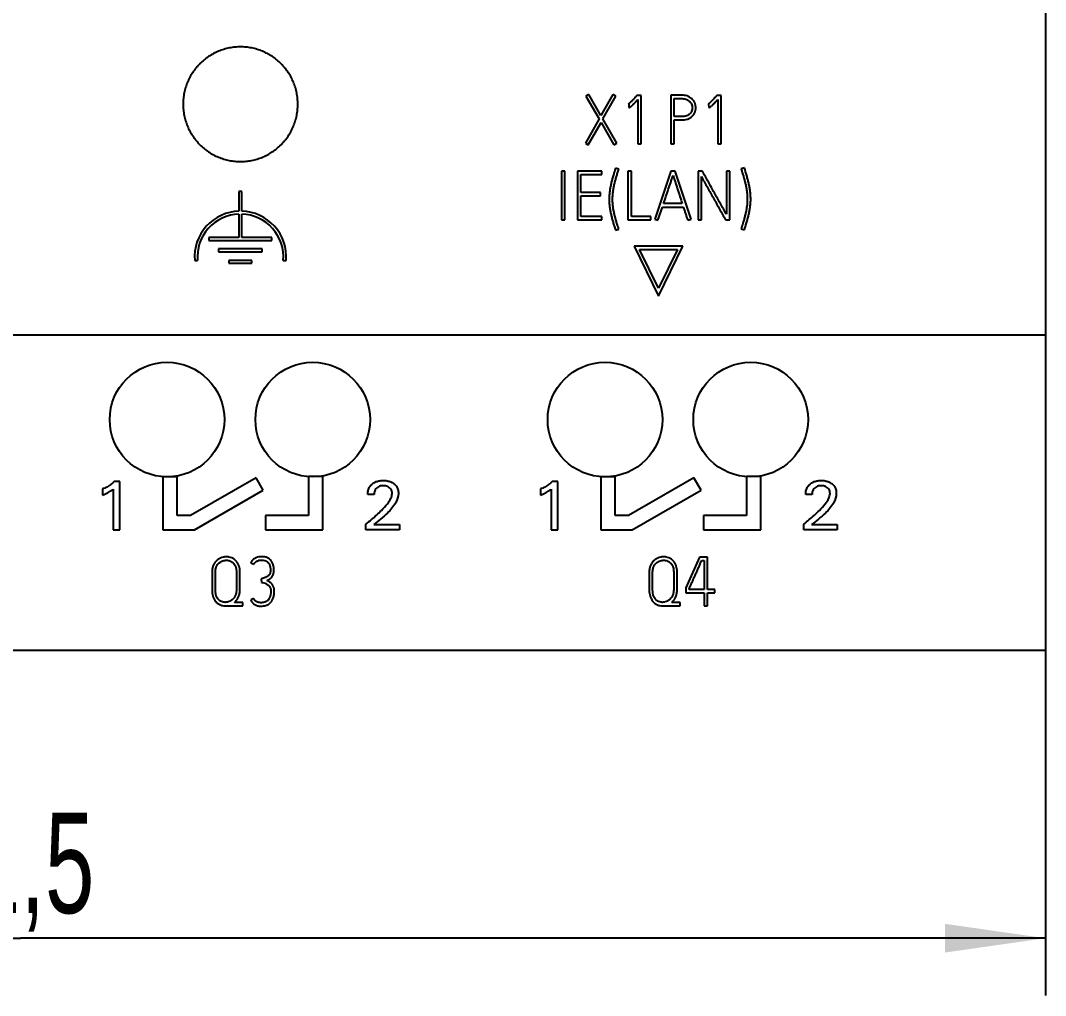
# Model space of a CAD drawing. Extents: x 0 to 420, y 0 to 297.
# Drawn here: x 125.08 to 160.83, y 132.6 to 166.62 of the extents above; entities that cross this region are included whole.
import ezdxf

# ---------------------------------------------------------------- set-up
doc = ezdxf.new("R2010")
doc.units = 0
doc.header["$LTSCALE"] = 23.1
for name, color, linetype in [('10000_FRONT', 7, 'CONTINUOUS'), ('10100_DIM_FRONT', 7, 'CONTINUOUS'), ('10500_FRONT_LABELING', 7, 'CONTINUOUS')]:
    doc.layers.add(name, color=color, linetype=linetype)
doc.styles.get("Standard").update_dxf_attribs({"font": 'txt', "width": 0.8})
doc.dimstyles.new('DIMSTYLE_1', dxfattribs={"dimtxt": 3.5, "dimasz": 3.5, "dimexe": 0.18, "dimexo": 0.0625, "dimgap": 0.09, "dimtad": 1, "dimtxsty": 'STANDARD', "dimcen": 0.09, "dimazin": 3, "dimtp": 0.05, "dimtm": 0.05, "dimtfac": 1, "dimtofl": 0, "dimtmove": 0, "dimatfit": 3, "dimtolj": 1})

# ---------------------------------------------------------------- blocks, each defined once
blk = doc.blocks.new('*D0')
at = {"layer": '10100_DIM_FRONT', "linetype": 'CONTINUOUS'}
for p, q in [((160.829689, 189.646967), (160.829689, 132.601665)), ((89.329689, 150.134374), (89.329689, 132.601665)), ((89.329689, 134.601665), (125.079689, 134.601665)), ((160.829689, 134.601665), (125.079689, 134.601665))]:
    blk.add_line(p, q, dxfattribs=at)
for points in [[(92.829689, 135.101665), (89.329689, 134.601665), (92.829689, 134.101665)], [(157.329689, 134.101665), (160.829689, 134.601665), (157.329689, 135.101665)]]:
    blk.add_solid(points, dxfattribs=at)
at = {"layer": '10100_DIM_FRONT', "linetype": 'CONTINUOUS', "width": 0.660714}
blk.add_text('71,5', height=3.5, dxfattribs=at).set_placement((121.635873, 135.476665))

msp = doc.modelspace()

# ---------------------------------------------------------------- linework, layer by layer
at = {"layer": '10000_FRONT', "color": 7, "linetype": 'CONTINUOUS'}
for p, q in [((160.83, 234.648), (160.83, 144.648)), ((132.7, 160.648), (132.7, 159.967)), ((132.8, 160.648), (132.7, 160.648)), ((132.8, 159.967), (132.8, 160.648)), ((132.7, 159.867), (132.7, 159.048)), ((132.8, 159.048), (132.8, 159.867)), ((131.65, 159.048), (131.65, 158.948)), ((132.7, 159.048), (131.65, 159.048)), ((131.65, 158.948), (133.85, 158.948)), ((133.85, 159.048), (132.8, 159.048)), ((133.85, 158.948), (133.85, 159.048)), ((146.48, 158.748), (147.33, 157.005)), ((148.18, 158.748), (146.48, 158.748)), ((147.33, 157.005), (148.18, 158.748)), ((131.99, 158.648), (131.99, 158.548)), ((133.51, 158.648), (131.99, 158.648)), ((131.99, 158.548), (133.51, 158.548)), ((133.51, 158.548), (133.51, 158.648)), ((147.33, 157.279), (146.671, 158.63)), ((146.671, 158.63), (147.989, 158.63)), ((147.989, 158.63), (147.33, 157.279)), ((131.155, 158.248), (131.255, 158.248)), ((132.35, 158.248), (132.35, 158.148)), ((133.15, 158.248), (132.35, 158.248)), ((132.35, 158.148), (133.15, 158.148)), ((133.15, 158.148), (133.15, 158.248)), ((134.245, 158.248), (134.346, 158.248)), ((89.33, 155.648), (160.83, 155.648)), ((130.049, 150.697), (130.049, 148.844)), ((130.545, 150.697), (130.049, 150.697)), ((130.545, 149.345), (130.545, 150.697)), ((133.296, 150.662), (131.011, 149.345)), ((133.546, 150.229), (133.296, 150.662)), ((135.126, 150.704), (135.126, 149.344)), ((135.626, 150.704), (135.126, 150.704)), ((135.626, 148.844), (135.626, 150.704)), ((145.323, 150.697), (145.323, 148.844)), ((145.82, 150.697), (145.323, 150.697)), ((145.82, 149.345), (145.82, 150.697)), ((148.57, 150.662), (146.286, 149.345)), ((148.82, 150.229), (148.57, 150.662)), ((150.401, 150.704), (150.401, 149.344)), ((150.901, 150.704), (150.401, 150.704)), ((150.901, 148.844), (150.901, 150.704)), ((131.144, 148.844), (133.546, 150.229)), ((146.418, 148.844), (148.82, 150.229)), ((131.011, 149.345), (130.545, 149.345)), ((133.627, 149.344), (133.627, 148.844)), ((135.126, 149.344), (133.627, 149.344)), ((146.286, 149.345), (145.82, 149.345)), ((148.901, 149.344), (148.901, 148.844)), ((150.401, 149.344), (148.901, 149.344)), ((130.049, 148.844), (131.144, 148.844)), ((133.627, 148.844), (135.626, 148.844)), ((145.323, 148.844), (146.418, 148.844)), ((148.901, 148.844), (150.901, 148.844)), ((89.33, 144.648), (160.83, 144.648))]:
    msp.add_line(p, q, dxfattribs=at)
for centre in [(130.192, 152.695), (135.272, 152.695), (145.467, 152.695), (150.547, 152.695)]:
    msp.add_circle(centre, 2, dxfattribs=at)
for radius, start, end in [(1.6, 91.7908, 184.3012), (1.5, 91.9102, 184.5886), (1.6, 355.6988, 88.2092), (1.5, 355.4114, 88.0898)]:
    msp.add_arc((132.75, 158.368), radius, start, end, dxfattribs=at)
for points, knots in [([(134.752, 163.698), (134.752, 163.764), (134.748, 163.829), (134.736, 163.959), (134.726, 164.023), (134.701, 164.151), (134.685, 164.214), (134.657, 164.308), (134.646, 164.34), (134.624, 164.402), (134.612, 164.432), (134.575, 164.523), (134.519, 164.641), (134.452, 164.753), (134.398, 164.834), (134.379, 164.861), (134.34, 164.914), (134.32, 164.94), (134.257, 165.016), (134.213, 165.065), (134.075, 165.203), (133.974, 165.286), (133.838, 165.378), (133.81, 165.395), (133.753, 165.429), (133.725, 165.446), (133.638, 165.492), (133.579, 165.52), (133.459, 165.57), (133.397, 165.592), (133.303, 165.621), (133.272, 165.629), (133.208, 165.646), (133.176, 165.653), (133.079, 165.672), (132.949, 165.691), (132.819, 165.698), (132.688, 165.698), (132.623, 165.695), (132.524, 165.685), (132.491, 165.681), (132.426, 165.672), (132.394, 165.666), (132.298, 165.647), (132.234, 165.631), (132.109, 165.593), (132.048, 165.571), (131.957, 165.534), (131.927, 165.52), (131.882, 165.499), (131.867, 165.492), (131.838, 165.477), (131.765, 165.439), (131.695, 165.397), (131.532, 165.288), (131.431, 165.206), (131.314, 165.089), (131.292, 165.065), (131.248, 165.017), (131.226, 164.992), (131.164, 164.916), (131.125, 164.864), (131.053, 164.755), (131.019, 164.7), (130.973, 164.613), (130.958, 164.583), (130.93, 164.524), (130.917, 164.494), (130.879, 164.403), (130.835, 164.28), (130.803, 164.154), (130.784, 164.058), (130.778, 164.026), (130.769, 163.961), (130.765, 163.928), (130.755, 163.83), (130.752, 163.764), (130.752, 163.698)], [0, 0, 0, 0, 0.03125, 0.03125, 0.0625, 0.0625, 0.09375, 0.09375, 0.109375, 0.109375, 0.125, 0.125, 0.15625, 0.1875, 0.1875, 0.203125, 0.203125, 0.21875, 0.21875, 0.25, 0.25, 0.3125, 0.3125, 0.328125, 0.328125, 0.34375, 0.34375, 0.375, 0.375, 0.40625, 0.40625, 0.421875, 0.421875, 0.4375, 0.4375, 0.46875, 0.5, 0.5, 0.53125, 0.53125, 0.546875, 0.546875, 0.5625, 0.5625, 0.59375, 0.59375, 0.625, 0.625, 0.640625, 0.640625, 0.648438, 0.648438, 0.65625, 0.6875, 0.6875, 0.75, 0.75, 0.765625, 0.765625, 0.78125, 0.78125, 0.8125, 0.8125, 0.84375, 0.84375, 0.859375, 0.859375, 0.875, 0.875, 0.90625, 0.9375, 0.9375, 0.953125, 0.953125, 0.96875, 0.96875, 1, 1, 1, 1]), ([(130.752, 163.698), (130.752, 163.632), (130.755, 163.567), (130.768, 163.437), (130.777, 163.373), (130.803, 163.245), (130.818, 163.182), (130.847, 163.088), (130.857, 163.056), (130.879, 162.994), (130.891, 162.964), (130.929, 162.873), (130.984, 162.755), (131.051, 162.643), (131.105, 162.562), (131.124, 162.535), (131.163, 162.482), (131.184, 162.456), (131.246, 162.38), (131.29, 162.331), (131.428, 162.193), (131.529, 162.11), (131.652, 162.027), (131.666, 162.018), (131.693, 162.001), (131.708, 161.992), (131.75, 161.967), (131.779, 161.95), (131.865, 161.904), (131.924, 161.876), (132.045, 161.826), (132.106, 161.804), (132.2, 161.775), (132.231, 161.767), (132.295, 161.75), (132.328, 161.743), (132.425, 161.724), (132.554, 161.705), (132.685, 161.698), (132.815, 161.698), (132.881, 161.701), (132.979, 161.711), (133.012, 161.715), (133.077, 161.724), (133.109, 161.73), (133.206, 161.749), (133.269, 161.765), (133.394, 161.803), (133.455, 161.825), (133.546, 161.862), (133.576, 161.876), (133.621, 161.897), (133.636, 161.904), (133.665, 161.919), (133.739, 161.957), (133.809, 161.999), (133.971, 162.108), (134.072, 162.19), (134.189, 162.307), (134.212, 162.331), (134.256, 162.379), (134.277, 162.404), (134.339, 162.48), (134.378, 162.532), (134.451, 162.64), (134.484, 162.696), (134.531, 162.783), (134.545, 162.812), (134.574, 162.872), (134.587, 162.902), (134.624, 162.993), (134.668, 163.116), (134.7, 163.242), (134.719, 163.338), (134.725, 163.37), (134.735, 163.435), (134.739, 163.468), (134.748, 163.566), (134.752, 163.632), (134.752, 163.698)], [0, 0, 0, 0, 0.03125, 0.03125, 0.0625, 0.0625, 0.09375, 0.09375, 0.109375, 0.109375, 0.125, 0.125, 0.15625, 0.1875, 0.1875, 0.203125, 0.203125, 0.21875, 0.21875, 0.25, 0.25, 0.3125, 0.3125, 0.320312, 0.320312, 0.328125, 0.328125, 0.34375, 0.34375, 0.375, 0.375, 0.40625, 0.40625, 0.421875, 0.421875, 0.4375, 0.4375, 0.46875, 0.5, 0.5, 0.53125, 0.53125, 0.546875, 0.546875, 0.5625, 0.5625, 0.59375, 0.59375, 0.625, 0.625, 0.640625, 0.640625, 0.648438, 0.648438, 0.65625, 0.6875, 0.6875, 0.75, 0.75, 0.765625, 0.765625, 0.78125, 0.78125, 0.8125, 0.8125, 0.84375, 0.84375, 0.859375, 0.859375, 0.875, 0.875, 0.90625, 0.9375, 0.9375, 0.953125, 0.953125, 0.96875, 0.96875, 1, 1, 1, 1])]:
    msp.add_open_spline(points, degree=3, knots=knots, dxfattribs=at)
at = {"layer": '10500_FRONT_LABELING', "color": 7, "linetype": 'CONTINUOUS'}
for p, q in [((144.9, 164.039), (144.799, 163.98)), ((144.799, 163.98), (145.258, 163.185)), ((145.324, 163.303), (144.9, 164.039)), ((145.742, 164.039), (145.324, 163.303)), ((145.395, 163.183), (145.848, 163.98)), ((145.848, 163.98), (145.742, 164.039)), ((146.579, 164.004), (146.562, 163.985)), ((146.727, 164.004), (146.579, 164.004)), ((146.609, 163.857), (146.609, 162.311)), ((146.727, 162.311), (146.727, 164.004)), ((147.76, 164.013), (147.76, 162.313)), ((148.151, 164.013), (147.76, 164.013)), ((147.88, 163.268), (147.88, 163.893)), ((147.88, 163.893), (148.151, 163.893)), ((149.366, 164.004), (149.349, 163.985)), ((149.514, 164.004), (149.366, 164.004)), ((149.396, 163.857), (149.396, 162.311)), ((149.514, 162.311), (149.514, 164.004)), ((146.279, 163.699), (146.293, 163.704)), ((146.293, 163.704), (146.3, 163.584)), ((149.066, 163.699), (149.08, 163.704)), ((149.08, 163.704), (149.087, 163.584)), ((145.258, 163.185), (144.78, 162.344)), ((144.883, 162.285), (145.327, 163.065)), ((145.327, 163.065), (145.779, 162.285)), ((145.883, 162.344), (145.395, 163.183)), ((148.151, 163.268), (147.88, 163.268)), ((147.88, 162.313), (147.88, 163.148)), ((147.88, 163.148), (148.151, 163.148)), ((144.78, 162.344), (144.883, 162.285)), ((145.779, 162.285), (145.883, 162.344)), ((146.609, 162.311), (146.727, 162.311)), ((147.76, 162.313), (147.88, 162.313)), ((149.396, 162.311), (149.514, 162.311)), ((143.945, 161.357), (143.945, 159.662)), ((144.063, 161.357), (143.945, 161.357)), ((144.063, 159.662), (144.063, 161.357)), ((144.508, 161.362), (144.508, 159.667)), ((145.357, 161.362), (144.508, 161.362)), ((144.626, 160.619), (144.626, 161.242)), ((144.626, 161.242), (145.357, 161.242)), ((145.357, 161.242), (145.357, 161.362)), ((145.832, 161.47), (145.83, 161.461)), ((145.948, 161.435), (145.832, 161.47)), ((145.943, 161.426), (145.948, 161.435)), ((146.267, 161.36), (146.267, 159.662)), ((146.388, 161.36), (146.267, 161.36)), ((146.388, 159.782), (146.388, 161.36)), ((147.764, 161.364), (147.199, 159.688)), ((147.915, 161.364), (147.764, 161.364)), ((148.466, 159.688), (147.915, 161.364)), ((148.71, 161.362), (148.71, 159.662)), ((148.864, 161.362), (148.71, 161.362)), ((149.699, 161.362), (149.699, 159.858)), ((149.819, 161.362), (149.699, 161.362)), ((149.819, 159.662), (149.819, 161.362)), ((150.328, 161.482), (150.212, 161.447)), ((150.212, 161.447), (150.214, 161.437)), ((150.33, 161.473), (150.328, 161.482)), ((148.828, 159.662), (148.828, 161.171)), ((145.312, 160.619), (144.626, 160.619)), ((145.312, 160.501), (145.312, 160.619)), ((144.626, 159.785), (144.626, 160.501)), ((144.626, 160.501), (145.312, 160.501)), ((148.159, 160.23), (147.509, 160.23)), ((147.312, 159.65), (147.468, 160.11)), ((147.468, 160.11), (148.199, 160.11)), ((143.945, 159.662), (144.063, 159.662)), ((144.508, 159.667), (145.357, 159.667)), ((145.357, 159.785), (144.626, 159.785)), ((145.357, 159.667), (145.357, 159.785)), ((146.267, 159.662), (147.064, 159.662)), ((147.064, 159.782), (146.388, 159.782)), ((147.064, 159.662), (147.064, 159.782)), ((147.199, 159.688), (147.312, 159.65)), ((148.351, 159.65), (148.466, 159.688)), ((148.71, 159.662), (148.828, 159.662)), ((149.67, 159.662), (149.819, 159.662)), ((145.827, 159.318), (145.83, 159.306)), ((145.83, 159.306), (145.943, 159.344)), ((145.943, 159.344), (145.941, 159.353)), ((150.231, 159.4), (150.214, 159.355)), ((150.214, 159.355), (150.33, 159.318)), ((150.33, 159.318), (150.332, 159.33)), ((128.542, 150.535), (128.35, 150.535)), ((128.542, 148.845), (128.542, 150.535)), ((143.817, 150.535), (143.624, 150.535)), ((143.817, 148.845), (143.817, 150.535)), ((127.942, 150.274), (127.942, 150.062)), ((128.315, 150.273), (128.315, 148.845)), ((143.217, 150.274), (143.217, 150.062)), ((143.589, 150.273), (143.589, 148.845)), ((137.413, 150.086), (137.192, 150.086)), ((152.687, 150.086), (152.467, 150.086)), ((128.315, 148.845), (128.542, 148.845)), ((137.122, 148.845), (137.122, 149.049)), ((138.295, 148.845), (137.122, 148.845)), ((137.4, 149.031), (138.295, 149.031)), ((138.295, 149.031), (138.295, 148.845)), ((143.589, 148.845), (143.817, 148.845)), ((152.397, 148.845), (152.397, 149.049)), ((153.569, 148.845), (152.397, 148.845)), ((152.674, 149.031), (153.569, 149.031)), ((153.569, 149.031), (153.569, 148.845)), ((133.113, 147.7), (133.222, 147.646)), ((148.762, 147.898), (148.285, 146.823)), ((149.042, 147.898), (148.762, 147.898)), ((148.839, 147.78), (148.922, 147.78)), ((148.922, 147.78), (148.922, 146.766)), ((149.042, 146.766), (149.042, 147.898)), ((131.76, 147.384), (131.76, 146.74)), ((131.878, 146.74), (131.878, 147.384)), ((132.611, 147.384), (132.611, 146.754)), ((132.731, 146.754), (132.731, 147.384)), ((147.01, 147.384), (147.01, 146.74)), ((147.128, 146.74), (147.128, 147.384)), ((147.861, 147.384), (147.861, 146.754)), ((147.981, 146.754), (147.981, 147.384)), ((133.474, 147.134), (133.481, 147.016)), ((148.285, 146.823), (148.285, 146.648)), ((148.285, 146.648), (148.922, 146.648)), ((148.403, 146.766), (148.403, 146.797)), ((148.922, 146.766), (148.403, 146.766)), ((148.922, 146.648), (148.922, 146.198)), ((149.292, 146.766), (149.042, 146.766)), ((149.042, 146.198), (149.042, 146.648)), ((149.042, 146.648), (149.292, 146.648)), ((149.292, 146.648), (149.292, 146.766)), ((132.835, 146.318), (132.542, 146.318)), ((132.835, 146.198), (132.835, 146.318)), ((133.222, 146.45), (133.113, 146.401)), ((148.085, 146.318), (147.792, 146.318)), ((148.085, 146.198), (148.085, 146.318)), ((132.222, 146.198), (132.835, 146.198)), ((147.472, 146.198), (148.085, 146.198)), ((148.922, 146.198), (149.042, 146.198))]:
    msp.add_line(p, q, dxfattribs=at)
for points, knots in [([(146.562, 163.985), (146.551, 163.972), (146.54, 163.96), (146.517, 163.935), (146.506, 163.923), (146.472, 163.886), (146.449, 163.861), (146.403, 163.812), (146.38, 163.788), (146.343, 163.753), (146.331, 163.742), (146.312, 163.725), (146.306, 163.72), (146.293, 163.709), (146.286, 163.704), (146.279, 163.699)], [0, 0, 0, 0, 0.125, 0.125, 0.25, 0.25, 0.5, 0.5, 0.75, 0.75, 0.875, 0.875, 0.9375, 0.9375, 1, 1, 1, 1]), ([(146.3, 163.584), (146.305, 163.584), (146.309, 163.585), (146.318, 163.586), (146.322, 163.587), (146.33, 163.59), (146.334, 163.592), (146.342, 163.597), (146.345, 163.599), (146.356, 163.607), (146.363, 163.612), (146.377, 163.623), (146.383, 163.629), (146.403, 163.646), (146.416, 163.658), (146.441, 163.682), (146.453, 163.694), (146.49, 163.731), (146.514, 163.756), (146.562, 163.806), (146.586, 163.832), (146.609, 163.857)], [0, 0, 0, 0, 0.03125, 0.03125, 0.0625, 0.0625, 0.09375, 0.09375, 0.125, 0.125, 0.1875, 0.1875, 0.25, 0.25, 0.375, 0.375, 0.5, 0.5, 0.75, 0.75, 1, 1, 1, 1]), ([(148.151, 163.148), (148.182, 163.148), (148.212, 163.149), (148.271, 163.157), (148.301, 163.163), (148.344, 163.177), (148.359, 163.182), (148.387, 163.193), (148.4, 163.2), (148.427, 163.214), (148.44, 163.222), (148.465, 163.239), (148.477, 163.248), (148.511, 163.277), (148.532, 163.299), (148.56, 163.335), (148.568, 163.347), (148.584, 163.373), (148.591, 163.387), (148.609, 163.428), (148.618, 163.457), (148.63, 163.516), (148.633, 163.546), (148.632, 163.592), (148.631, 163.607), (148.628, 163.637), (148.625, 163.652), (148.615, 163.696), (148.606, 163.724), (148.587, 163.766), (148.58, 163.779), (148.565, 163.805), (148.548, 163.83), (148.529, 163.853), (148.509, 163.876), (148.498, 163.886), (148.464, 163.916), (148.439, 163.933), (148.399, 163.956), (148.386, 163.963), (148.358, 163.975), (148.344, 163.981), (148.302, 163.995), (148.272, 164.002), (148.212, 164.011), (148.182, 164.013), (148.151, 164.013)], [0, 0, 0, 0, 0.0625, 0.0625, 0.125, 0.125, 0.15625, 0.15625, 0.1875, 0.1875, 0.21875, 0.21875, 0.25, 0.25, 0.3125, 0.3125, 0.34375, 0.34375, 0.375, 0.375, 0.4375, 0.4375, 0.5, 0.5, 0.53125, 0.53125, 0.5625, 0.5625, 0.625, 0.625, 0.65625, 0.65625, 0.6875, 0.71875, 0.71875, 0.75, 0.75, 0.8125, 0.8125, 0.84375, 0.84375, 0.875, 0.875, 0.9375, 0.9375, 1, 1, 1, 1]), ([(148.151, 163.893), (148.174, 163.893), (148.196, 163.891), (148.24, 163.885), (148.262, 163.881), (148.305, 163.867), (148.325, 163.858), (148.354, 163.842), (148.364, 163.836), (148.382, 163.824), (148.391, 163.817), (148.417, 163.795), (148.433, 163.78), (148.453, 163.754), (148.46, 163.744), (148.471, 163.725), (148.477, 163.716), (148.491, 163.685), (148.498, 163.664), (148.506, 163.632), (148.508, 163.621), (148.511, 163.599), (148.512, 163.588), (148.512, 163.566), (148.512, 163.555), (148.51, 163.532), (148.508, 163.521), (148.502, 163.489), (148.495, 163.467), (148.481, 163.437), (148.476, 163.427), (148.464, 163.408), (148.458, 163.399), (148.444, 163.382), (148.437, 163.374), (148.421, 163.358), (148.412, 163.351), (148.386, 163.33), (148.367, 163.318), (148.336, 163.304), (148.326, 163.299), (148.305, 163.291), (148.295, 163.287), (148.273, 163.281), (148.263, 163.279), (148.241, 163.274), (148.23, 163.273), (148.196, 163.269), (148.174, 163.268), (148.151, 163.268)], [0, 0, 0, 0, 0.0625, 0.0625, 0.125, 0.125, 0.1875, 0.1875, 0.21875, 0.21875, 0.25, 0.25, 0.3125, 0.3125, 0.34375, 0.34375, 0.375, 0.375, 0.4375, 0.4375, 0.46875, 0.46875, 0.5, 0.5, 0.53125, 0.53125, 0.5625, 0.5625, 0.625, 0.625, 0.65625, 0.65625, 0.6875, 0.6875, 0.71875, 0.71875, 0.75, 0.75, 0.8125, 0.8125, 0.84375, 0.84375, 0.875, 0.875, 0.90625, 0.90625, 0.9375, 0.9375, 1, 1, 1, 1]), ([(149.349, 163.985), (149.338, 163.972), (149.327, 163.96), (149.304, 163.935), (149.293, 163.923), (149.259, 163.886), (149.236, 163.861), (149.19, 163.812), (149.167, 163.788), (149.13, 163.753), (149.118, 163.742), (149.099, 163.725), (149.093, 163.72), (149.08, 163.709), (149.073, 163.704), (149.066, 163.699)], [0, 0, 0, 0, 0.125, 0.125, 0.25, 0.25, 0.5, 0.5, 0.75, 0.75, 0.875, 0.875, 0.9375, 0.9375, 1, 1, 1, 1]), ([(149.087, 163.584), (149.092, 163.584), (149.096, 163.585), (149.105, 163.586), (149.109, 163.587), (149.117, 163.59), (149.121, 163.592), (149.129, 163.597), (149.132, 163.599), (149.143, 163.607), (149.15, 163.612), (149.164, 163.623), (149.17, 163.629), (149.19, 163.646), (149.203, 163.658), (149.228, 163.682), (149.24, 163.694), (149.277, 163.731), (149.301, 163.756), (149.349, 163.806), (149.373, 163.832), (149.396, 163.857)], [0, 0, 0, 0, 0.03125, 0.03125, 0.0625, 0.0625, 0.09375, 0.09375, 0.125, 0.125, 0.1875, 0.1875, 0.25, 0.25, 0.375, 0.375, 0.5, 0.5, 0.75, 0.75, 1, 1, 1, 1]), ([(145.83, 161.461), (145.824, 161.439), (145.817, 161.417), (145.806, 161.384), (145.802, 161.373), (145.796, 161.352), (145.792, 161.341), (145.782, 161.308), (145.776, 161.286), (145.762, 161.242), (145.755, 161.22), (145.736, 161.154), (145.723, 161.11), (145.699, 161.022), (145.689, 160.977), (145.668, 160.888), (145.659, 160.843), (145.643, 160.753), (145.635, 160.708), (145.623, 160.617), (145.618, 160.572), (145.612, 160.481), (145.61, 160.436), (145.609, 160.345), (145.611, 160.299), (145.615, 160.231), (145.617, 160.208), (145.621, 160.162), (145.624, 160.139), (145.633, 160.071), (145.64, 160.026), (145.657, 159.935), (145.666, 159.891), (145.686, 159.801), (145.697, 159.757), (145.721, 159.668), (145.733, 159.624), (145.759, 159.537), (145.773, 159.493), (145.8, 159.405), (145.813, 159.361), (145.827, 159.318)], [0, 0, 0, 0, 0.03125, 0.03125, 0.046875, 0.046875, 0.0625, 0.0625, 0.09375, 0.09375, 0.125, 0.125, 0.1875, 0.1875, 0.25, 0.25, 0.3125, 0.3125, 0.375, 0.375, 0.4375, 0.4375, 0.5, 0.5, 0.5625, 0.5625, 0.59375, 0.59375, 0.625, 0.625, 0.6875, 0.6875, 0.75, 0.75, 0.8125, 0.8125, 0.875, 0.875, 0.9375, 0.9375, 1, 1, 1, 1]), ([(145.941, 159.353), (145.935, 159.375), (145.928, 159.396), (145.917, 159.427), (145.914, 159.438), (145.907, 159.459), (145.904, 159.47), (145.894, 159.501), (145.888, 159.523), (145.875, 159.565), (145.869, 159.587), (145.85, 159.651), (145.839, 159.693), (145.816, 159.779), (145.805, 159.822), (145.785, 159.909), (145.775, 159.952), (145.759, 160.04), (145.752, 160.083), (145.741, 160.171), (145.736, 160.215), (145.731, 160.303), (145.73, 160.347), (145.731, 160.435), (145.732, 160.48), (145.739, 160.569), (145.744, 160.613), (145.756, 160.7), (145.763, 160.744), (145.779, 160.831), (145.788, 160.874), (145.808, 160.959), (145.819, 161.002), (145.841, 161.087), (145.854, 161.13), (145.879, 161.214), (145.892, 161.257), (145.917, 161.341), (145.93, 161.383), (145.943, 161.426)], [0, 0, 0, 0, 0.03125, 0.03125, 0.046875, 0.046875, 0.0625, 0.0625, 0.09375, 0.09375, 0.125, 0.125, 0.1875, 0.1875, 0.25, 0.25, 0.3125, 0.3125, 0.375, 0.375, 0.4375, 0.4375, 0.5, 0.5, 0.5625, 0.5625, 0.625, 0.625, 0.6875, 0.6875, 0.75, 0.75, 0.8125, 0.8125, 0.875, 0.875, 0.9375, 0.9375, 1, 1, 1, 1]), ([(149.699, 159.858), (149.682, 159.889), (149.664, 159.921), (149.629, 159.983), (149.612, 160.014), (149.559, 160.108), (149.524, 160.171), (149.419, 160.359), (149.35, 160.484), (149.211, 160.735), (149.141, 160.86), (149.002, 161.111), (148.933, 161.236), (148.864, 161.362)], [0, 0, 0, 0, 0.0625, 0.0625, 0.125, 0.125, 0.25, 0.25, 0.5, 0.5, 0.75, 0.75, 1, 1, 1, 1]), ([(150.214, 161.437), (150.219, 161.416), (150.226, 161.396), (150.237, 161.365), (150.24, 161.354), (150.247, 161.333), (150.25, 161.323), (150.26, 161.292), (150.266, 161.271), (150.279, 161.229), (150.285, 161.208), (150.303, 161.145), (150.315, 161.103), (150.338, 161.019), (150.349, 160.977), (150.369, 160.892), (150.378, 160.849), (150.395, 160.764), (150.402, 160.721), (150.415, 160.635), (150.42, 160.592), (150.426, 160.505), (150.428, 160.462), (150.43, 160.375), (150.429, 160.332), (150.426, 160.267), (150.424, 160.245), (150.42, 160.201), (150.418, 160.179), (150.41, 160.115), (150.404, 160.072), (150.389, 159.986), (150.38, 159.944), (150.362, 159.859), (150.351, 159.817), (150.335, 159.754), (150.33, 159.733), (150.318, 159.691), (150.312, 159.67), (150.3, 159.629), (150.294, 159.608), (150.282, 159.566), (150.275, 159.546), (150.266, 159.514), (150.263, 159.504), (150.256, 159.483), (150.253, 159.473), (150.244, 159.442), (150.238, 159.421), (150.231, 159.4)], [0, 0, 0, 0, 0.03125, 0.03125, 0.046875, 0.046875, 0.0625, 0.0625, 0.09375, 0.09375, 0.125, 0.125, 0.1875, 0.1875, 0.25, 0.25, 0.3125, 0.3125, 0.375, 0.375, 0.4375, 0.4375, 0.5, 0.5, 0.5625, 0.5625, 0.59375, 0.59375, 0.625, 0.625, 0.6875, 0.6875, 0.75, 0.75, 0.8125, 0.8125, 0.84375, 0.84375, 0.875, 0.875, 0.90625, 0.90625, 0.9375, 0.9375, 0.953125, 0.953125, 0.96875, 0.96875, 1, 1, 1, 1]), ([(150.332, 159.33), (150.346, 159.373), (150.36, 159.416), (150.386, 159.503), (150.4, 159.547), (150.426, 159.634), (150.438, 159.678), (150.461, 159.766), (150.472, 159.81), (150.491, 159.898), (150.5, 159.943), (150.516, 160.032), (150.523, 160.077), (150.536, 160.167), (150.54, 160.212), (150.545, 160.28), (150.546, 160.303), (150.547, 160.349), (150.548, 160.372), (150.547, 160.442), (150.546, 160.488), (150.539, 160.579), (150.535, 160.625), (150.522, 160.716), (150.515, 160.761), (150.499, 160.851), (150.49, 160.896), (150.469, 160.986), (150.458, 161.031), (150.435, 161.12), (150.423, 161.164), (150.403, 161.231), (150.397, 161.253), (150.384, 161.297), (150.377, 161.319), (150.367, 161.352), (150.364, 161.363), (150.357, 161.385), (150.353, 161.396), (150.343, 161.429), (150.336, 161.45), (150.33, 161.473)], [0, 0, 0, 0, 0.0625, 0.0625, 0.125, 0.125, 0.1875, 0.1875, 0.25, 0.25, 0.3125, 0.3125, 0.375, 0.375, 0.4375, 0.4375, 0.46875, 0.46875, 0.5, 0.5, 0.5625, 0.5625, 0.625, 0.625, 0.6875, 0.6875, 0.75, 0.75, 0.8125, 0.8125, 0.875, 0.875, 0.90625, 0.90625, 0.9375, 0.9375, 0.953125, 0.953125, 0.96875, 0.96875, 1, 1, 1, 1]), ([(147.509, 160.23), (147.536, 160.312), (147.564, 160.394), (147.619, 160.558), (147.646, 160.64), (147.702, 160.804), (147.73, 160.885), (147.772, 161.008), (147.785, 161.049), (147.812, 161.131), (147.826, 161.172), (147.84, 161.213)], [0, 0, 0, 0, 0.25, 0.25, 0.5, 0.5, 0.75, 0.75, 0.875, 0.875, 1, 1, 1, 1]), ([(147.84, 161.213), (147.853, 161.173), (147.866, 161.131), (147.892, 161.049), (147.906, 161.008), (147.945, 160.885), (147.972, 160.804), (148.026, 160.64), (148.053, 160.558), (148.106, 160.394), (148.133, 160.312), (148.159, 160.23)], [0, 0, 0, 0, 0.125, 0.125, 0.25, 0.25, 0.5, 0.5, 0.75, 0.75, 1, 1, 1, 1]), ([(148.828, 161.171), (148.845, 161.139), (148.862, 161.108), (148.898, 161.045), (148.915, 161.013), (148.968, 160.919), (149.004, 160.857), (149.109, 160.668), (149.178, 160.542), (149.267, 160.385), (149.284, 160.354), (149.319, 160.291), (149.337, 160.259), (149.39, 160.165), (149.425, 160.102), (149.53, 159.913), (149.6, 159.788), (149.67, 159.662)], [0, 0, 0, 0, 0.0625, 0.0625, 0.125, 0.125, 0.25, 0.25, 0.5, 0.5, 0.5625, 0.5625, 0.625, 0.625, 0.75, 0.75, 1, 1, 1, 1]), ([(148.199, 160.11), (148.211, 160.071), (148.223, 160.033), (148.248, 159.956), (148.261, 159.918), (148.286, 159.841), (148.299, 159.803), (148.319, 159.746), (148.326, 159.727), (148.338, 159.689), (148.345, 159.669), (148.351, 159.65)], [0, 0, 0, 0, 0.25, 0.25, 0.5, 0.5, 0.75, 0.75, 0.875, 0.875, 1, 1, 1, 1]), ([(128.35, 150.535), (128.311, 150.497), (128.228, 150.427), (128.091, 150.339), (127.993, 150.293), (127.942, 150.274)], [0, 0, 0, 0, 0.335376, 0.666733, 1, 1, 1, 1]), ([(137.192, 150.086), (137.192, 150.134), (137.202, 150.226), (137.254, 150.353), (137.342, 150.451), (137.453, 150.522), (137.583, 150.563), (137.725, 150.574), (137.865, 150.564), (137.993, 150.528), (138.103, 150.465), (138.194, 150.375), (138.25, 150.254), (138.274, 150.052), (138.164, 149.744), (137.854, 149.381), (137.554, 149.161), (137.4, 149.031)], [0, 0, 0, 0, 0.047634, 0.090966, 0.134024, 0.175852, 0.219839, 0.26854, 0.316048, 0.358805, 0.398874, 0.441275, 0.482994, 0.528552, 0.640457, 0.793497, 1, 1, 1, 1]), ([(143.624, 150.535), (143.585, 150.497), (143.503, 150.427), (143.366, 150.339), (143.268, 150.293), (143.217, 150.274)], [0, 0, 0, 0, 0.335376, 0.666733, 1, 1, 1, 1]), ([(152.467, 150.086), (152.466, 150.134), (152.477, 150.226), (152.529, 150.353), (152.617, 150.451), (152.727, 150.522), (152.858, 150.563), (153, 150.574), (153.14, 150.564), (153.267, 150.528), (153.378, 150.465), (153.469, 150.375), (153.524, 150.254), (153.549, 150.052), (153.439, 149.744), (153.128, 149.381), (152.829, 149.161), (152.674, 149.031)], [0, 0, 0, 0, 0.047634, 0.090966, 0.134024, 0.175852, 0.219839, 0.26854, 0.316048, 0.358805, 0.398874, 0.441275, 0.482994, 0.528552, 0.640457, 0.793497, 1, 1, 1, 1]), ([(127.942, 150.062), (127.978, 150.076), (128.043, 150.103), (128.134, 150.147), (128.199, 150.186), (128.245, 150.218), (128.279, 150.244), (128.303, 150.263), (128.315, 150.273)], [0, 0, 0, 0, 0.263331, 0.496838, 0.701719, 0.791454, 0.890837, 1, 1, 1, 1]), ([(137.122, 149.049), (137.189, 149.099), (137.317, 149.2), (137.499, 149.359), (137.688, 149.541), (137.863, 149.732), (137.997, 149.926), (138.047, 150.083), (138.033, 150.192), (138.002, 150.265), (137.95, 150.321), (137.886, 150.36), (137.809, 150.383), (137.725, 150.39), (137.64, 150.382), (137.562, 150.355), (137.497, 150.309), (137.447, 150.248), (137.418, 150.171), (137.413, 150.115), (137.413, 150.086)], [0, 0, 0, 0, 0.104116, 0.205085, 0.303144, 0.433178, 0.529839, 0.598022, 0.633057, 0.664801, 0.696393, 0.726886, 0.759247, 0.795227, 0.832181, 0.865789, 0.898315, 0.930542, 0.963549, 1, 1, 1, 1]), ([(143.217, 150.062), (143.252, 150.076), (143.318, 150.103), (143.409, 150.147), (143.474, 150.186), (143.52, 150.218), (143.554, 150.244), (143.577, 150.263), (143.589, 150.273)], [0, 0, 0, 0, 0.263331, 0.496838, 0.701719, 0.791454, 0.890837, 1, 1, 1, 1]), ([(152.397, 149.049), (152.463, 149.099), (152.591, 149.2), (152.774, 149.359), (152.963, 149.541), (153.137, 149.732), (153.271, 149.926), (153.321, 150.083), (153.308, 150.192), (153.277, 150.265), (153.225, 150.321), (153.16, 150.36), (153.084, 150.383), (153, 150.39), (152.915, 150.382), (152.836, 150.355), (152.771, 150.309), (152.722, 150.248), (152.693, 150.171), (152.687, 150.115), (152.687, 150.086)], [0, 0, 0, 0, 0.104116, 0.205085, 0.303144, 0.433178, 0.529839, 0.598022, 0.633057, 0.664801, 0.696393, 0.726886, 0.759247, 0.795227, 0.832181, 0.865789, 0.898315, 0.930542, 0.963549, 1, 1, 1, 1]), ([(132.731, 147.384), (132.731, 147.451), (132.723, 147.516), (132.697, 147.595), (132.691, 147.611), (132.678, 147.641), (132.671, 147.656), (132.655, 147.685), (132.647, 147.699), (132.632, 147.72), (132.628, 147.727), (132.617, 147.74), (132.612, 147.747), (132.585, 147.778), (132.56, 147.801), (132.52, 147.83), (132.507, 147.84), (132.477, 147.856), (132.462, 147.864), (132.417, 147.884), (132.385, 147.894), (132.335, 147.903), (132.318, 147.905), (132.285, 147.907), (132.268, 147.908), (132.235, 147.907), (132.218, 147.906), (132.184, 147.902), (132.168, 147.899), (132.119, 147.888), (132.088, 147.877), (132.049, 147.86), (132.041, 147.857), (132.026, 147.849), (132.019, 147.845), (131.997, 147.833), (131.983, 147.824), (131.956, 147.805), (131.943, 147.794), (131.924, 147.778), (131.918, 147.772), (131.906, 147.761), (131.9, 147.755), (131.872, 147.724), (131.852, 147.698), (131.826, 147.655), (131.818, 147.641), (131.804, 147.611), (131.797, 147.595), (131.786, 147.564), (131.781, 147.548), (131.773, 147.516), (131.77, 147.5), (131.765, 147.467), (131.763, 147.451), (131.76, 147.417), (131.76, 147.401), (131.76, 147.384)], [0, 0, 0, 0, 0.125, 0.125, 0.15625, 0.15625, 0.1875, 0.1875, 0.21875, 0.21875, 0.234375, 0.234375, 0.25, 0.25, 0.3125, 0.3125, 0.34375, 0.34375, 0.375, 0.375, 0.4375, 0.4375, 0.46875, 0.46875, 0.5, 0.5, 0.53125, 0.53125, 0.5625, 0.5625, 0.625, 0.625, 0.640625, 0.640625, 0.65625, 0.65625, 0.6875, 0.6875, 0.71875, 0.71875, 0.734375, 0.734375, 0.75, 0.75, 0.8125, 0.8125, 0.84375, 0.84375, 0.875, 0.875, 0.90625, 0.90625, 0.9375, 0.9375, 0.96875, 0.96875, 1, 1, 1, 1]), ([(131.878, 147.384), (131.878, 147.409), (131.879, 147.435), (131.887, 147.484), (131.892, 147.509), (131.905, 147.545), (131.91, 147.557), (131.921, 147.58), (131.926, 147.591), (131.939, 147.613), (131.946, 147.624), (131.961, 147.645), (131.969, 147.655), (131.995, 147.683), (132.014, 147.7), (132.045, 147.722), (132.056, 147.729), (132.078, 147.742), (132.089, 147.748), (132.124, 147.763), (132.149, 147.771), (132.186, 147.78), (132.199, 147.782), (132.224, 147.786), (132.237, 147.787), (132.262, 147.787), (132.275, 147.787), (132.301, 147.785), (132.314, 147.784), (132.351, 147.777), (132.376, 147.77), (132.411, 147.755), (132.422, 147.749), (132.444, 147.736), (132.455, 147.729), (132.476, 147.714), (132.485, 147.706), (132.504, 147.688), (132.512, 147.679), (132.537, 147.649), (132.551, 147.628), (132.568, 147.594), (132.573, 147.582), (132.583, 147.558), (132.587, 147.546), (132.598, 147.51), (132.603, 147.485), (132.609, 147.435), (132.611, 147.409), (132.611, 147.384)], [0, 0, 0, 0, 0.0625, 0.0625, 0.125, 0.125, 0.15625, 0.15625, 0.1875, 0.1875, 0.21875, 0.21875, 0.25, 0.25, 0.3125, 0.3125, 0.34375, 0.34375, 0.375, 0.375, 0.4375, 0.4375, 0.46875, 0.46875, 0.5, 0.5, 0.53125, 0.53125, 0.5625, 0.5625, 0.625, 0.625, 0.65625, 0.65625, 0.6875, 0.6875, 0.71875, 0.71875, 0.75, 0.75, 0.8125, 0.8125, 0.84375, 0.84375, 0.875, 0.875, 0.9375, 0.9375, 1, 1, 1, 1]), ([(133.677, 147.08), (133.692, 147.087), (133.707, 147.096), (133.736, 147.113), (133.751, 147.121), (133.772, 147.135), (133.779, 147.14), (133.793, 147.15), (133.799, 147.156), (133.812, 147.167), (133.818, 147.173), (133.83, 147.185), (133.836, 147.192), (133.853, 147.211), (133.863, 147.225), (133.876, 147.247), (133.88, 147.255), (133.887, 147.27), (133.891, 147.278), (133.9, 147.302), (133.905, 147.319), (133.912, 147.352), (133.914, 147.369), (133.917, 147.403), (133.917, 147.42), (133.917, 147.455), (133.916, 147.472), (133.913, 147.522), (133.909, 147.556), (133.898, 147.606), (133.893, 147.623), (133.883, 147.656), (133.877, 147.672), (133.863, 147.703), (133.855, 147.718), (133.842, 147.74), (133.837, 147.748), (133.827, 147.762), (133.822, 147.768), (133.806, 147.788), (133.794, 147.801), (133.775, 147.818), (133.769, 147.824), (133.755, 147.834), (133.748, 147.84), (133.712, 147.864), (133.681, 147.879), (133.64, 147.892), (133.632, 147.894), (133.615, 147.899), (133.59, 147.904), (133.547, 147.91), (133.513, 147.912), (133.479, 147.912), (133.461, 147.912), (133.41, 147.908), (133.376, 147.903), (133.335, 147.891), (133.327, 147.888), (133.311, 147.882), (133.302, 147.879), (133.279, 147.869), (133.248, 147.853), (133.22, 147.833), (133.2, 147.816), (133.193, 147.81), (133.181, 147.798), (133.175, 147.792), (133.158, 147.773), (133.147, 147.76), (133.133, 147.738), (133.129, 147.731), (133.12, 147.716), (133.117, 147.708), (133.113, 147.7)], [0, 0, 0, 0, 0.03125, 0.03125, 0.0625, 0.0625, 0.078125, 0.078125, 0.09375, 0.09375, 0.109375, 0.109375, 0.125, 0.125, 0.15625, 0.15625, 0.171875, 0.171875, 0.1875, 0.1875, 0.21875, 0.21875, 0.25, 0.25, 0.28125, 0.28125, 0.3125, 0.3125, 0.375, 0.375, 0.40625, 0.40625, 0.4375, 0.4375, 0.46875, 0.46875, 0.484375, 0.484375, 0.5, 0.5, 0.53125, 0.53125, 0.546875, 0.546875, 0.5625, 0.5625, 0.625, 0.625, 0.640625, 0.640625, 0.65625, 0.6875, 0.71875, 0.71875, 0.75, 0.75, 0.8125, 0.8125, 0.828125, 0.828125, 0.84375, 0.84375, 0.875, 0.90625, 0.90625, 0.921875, 0.921875, 0.9375, 0.9375, 0.96875, 0.96875, 0.984375, 0.984375, 1, 1, 1, 1]), ([(133.222, 147.646), (133.228, 147.658), (133.235, 147.67), (133.25, 147.693), (133.259, 147.704), (133.279, 147.724), (133.29, 147.734), (133.312, 147.75), (133.324, 147.758), (133.35, 147.77), (133.363, 147.775), (133.39, 147.783), (133.404, 147.786), (133.432, 147.791), (133.446, 147.792), (133.474, 147.794), (133.488, 147.794), (133.53, 147.794), (133.558, 147.791), (133.593, 147.782), (133.6, 147.78), (133.613, 147.776), (133.62, 147.774), (133.639, 147.766), (133.652, 147.759), (133.67, 147.748), (133.676, 147.744), (133.687, 147.735), (133.692, 147.73), (133.707, 147.716), (133.717, 147.705), (133.73, 147.689), (133.734, 147.683), (133.742, 147.671), (133.753, 147.653), (133.762, 147.634), (133.773, 147.608), (133.777, 147.595), (133.785, 147.568), (133.787, 147.554), (133.794, 147.513), (133.796, 147.485), (133.797, 147.443), (133.797, 147.429), (133.796, 147.401), (133.795, 147.387), (133.79, 147.359), (133.787, 147.345), (133.777, 147.319), (133.771, 147.306), (133.759, 147.289), (133.755, 147.283), (133.747, 147.271), (133.742, 147.266), (133.728, 147.25), (133.718, 147.24), (133.696, 147.223), (133.684, 147.215), (133.66, 147.2), (133.648, 147.194), (133.622, 147.182), (133.609, 147.177), (133.582, 147.167), (133.569, 147.163), (133.528, 147.15), (133.501, 147.142), (133.474, 147.134)], [0, 0, 0, 0, 0.03125, 0.03125, 0.0625, 0.0625, 0.09375, 0.09375, 0.125, 0.125, 0.15625, 0.15625, 0.1875, 0.1875, 0.21875, 0.21875, 0.25, 0.25, 0.3125, 0.3125, 0.328125, 0.328125, 0.34375, 0.34375, 0.375, 0.375, 0.390625, 0.390625, 0.40625, 0.40625, 0.4375, 0.4375, 0.453125, 0.453125, 0.46875, 0.5, 0.5, 0.53125, 0.53125, 0.5625, 0.5625, 0.625, 0.625, 0.65625, 0.65625, 0.6875, 0.6875, 0.71875, 0.71875, 0.75, 0.75, 0.765625, 0.765625, 0.78125, 0.78125, 0.8125, 0.8125, 0.84375, 0.84375, 0.875, 0.875, 0.90625, 0.90625, 0.9375, 0.9375, 1, 1, 1, 1]), ([(147.981, 147.384), (147.981, 147.451), (147.973, 147.516), (147.947, 147.595), (147.941, 147.611), (147.928, 147.641), (147.921, 147.656), (147.905, 147.685), (147.897, 147.699), (147.882, 147.72), (147.878, 147.727), (147.867, 147.74), (147.862, 147.747), (147.835, 147.778), (147.81, 147.801), (147.77, 147.83), (147.757, 147.84), (147.727, 147.856), (147.712, 147.864), (147.667, 147.884), (147.635, 147.894), (147.585, 147.903), (147.568, 147.905), (147.535, 147.907), (147.518, 147.908), (147.485, 147.907), (147.468, 147.906), (147.434, 147.902), (147.418, 147.899), (147.369, 147.888), (147.338, 147.877), (147.299, 147.86), (147.291, 147.857), (147.276, 147.849), (147.269, 147.845), (147.247, 147.833), (147.233, 147.824), (147.206, 147.805), (147.193, 147.794), (147.174, 147.778), (147.168, 147.772), (147.156, 147.761), (147.15, 147.755), (147.122, 147.724), (147.102, 147.698), (147.076, 147.655), (147.068, 147.641), (147.054, 147.611), (147.047, 147.595), (147.036, 147.564), (147.031, 147.548), (147.023, 147.516), (147.02, 147.5), (147.015, 147.467), (147.013, 147.451), (147.01, 147.417), (147.01, 147.401), (147.01, 147.384)], [0, 0, 0, 0, 0.125, 0.125, 0.15625, 0.15625, 0.1875, 0.1875, 0.21875, 0.21875, 0.234375, 0.234375, 0.25, 0.25, 0.3125, 0.3125, 0.34375, 0.34375, 0.375, 0.375, 0.4375, 0.4375, 0.46875, 0.46875, 0.5, 0.5, 0.53125, 0.53125, 0.5625, 0.5625, 0.625, 0.625, 0.640625, 0.640625, 0.65625, 0.65625, 0.6875, 0.6875, 0.71875, 0.71875, 0.734375, 0.734375, 0.75, 0.75, 0.8125, 0.8125, 0.84375, 0.84375, 0.875, 0.875, 0.90625, 0.90625, 0.9375, 0.9375, 0.96875, 0.96875, 1, 1, 1, 1]), ([(147.128, 147.384), (147.128, 147.409), (147.129, 147.435), (147.137, 147.484), (147.142, 147.509), (147.155, 147.545), (147.16, 147.557), (147.171, 147.58), (147.176, 147.591), (147.189, 147.613), (147.196, 147.624), (147.211, 147.645), (147.219, 147.655), (147.245, 147.683), (147.264, 147.7), (147.295, 147.722), (147.306, 147.729), (147.328, 147.742), (147.339, 147.748), (147.374, 147.763), (147.399, 147.771), (147.436, 147.78), (147.449, 147.782), (147.474, 147.786), (147.487, 147.787), (147.512, 147.787), (147.525, 147.787), (147.551, 147.785), (147.564, 147.784), (147.601, 147.777), (147.626, 147.77), (147.661, 147.755), (147.672, 147.749), (147.694, 147.736), (147.705, 147.729), (147.726, 147.714), (147.735, 147.706), (147.754, 147.688), (147.762, 147.679), (147.787, 147.649), (147.801, 147.628), (147.818, 147.594), (147.823, 147.582), (147.833, 147.558), (147.837, 147.546), (147.848, 147.51), (147.853, 147.485), (147.859, 147.435), (147.861, 147.409), (147.861, 147.384)], [0, 0, 0, 0, 0.0625, 0.0625, 0.125, 0.125, 0.15625, 0.15625, 0.1875, 0.1875, 0.21875, 0.21875, 0.25, 0.25, 0.3125, 0.3125, 0.34375, 0.34375, 0.375, 0.375, 0.4375, 0.4375, 0.46875, 0.46875, 0.5, 0.5, 0.53125, 0.53125, 0.5625, 0.5625, 0.625, 0.625, 0.65625, 0.65625, 0.6875, 0.6875, 0.71875, 0.71875, 0.75, 0.75, 0.8125, 0.8125, 0.84375, 0.84375, 0.875, 0.875, 0.9375, 0.9375, 1, 1, 1, 1]), ([(148.403, 146.797), (148.408, 146.807), (148.413, 146.817), (148.422, 146.838), (148.426, 146.848), (148.44, 146.879), (148.449, 146.899), (148.477, 146.96), (148.495, 147.001), (148.531, 147.083), (148.55, 147.124), (148.586, 147.206), (148.604, 147.247), (148.641, 147.329), (148.659, 147.37), (148.695, 147.452), (148.713, 147.493), (148.749, 147.575), (148.767, 147.616), (148.794, 147.677), (148.803, 147.698), (148.821, 147.739), (148.83, 147.76), (148.839, 147.78)], [0, 0, 0, 0, 0.03125, 0.03125, 0.0625, 0.0625, 0.125, 0.125, 0.25, 0.25, 0.375, 0.375, 0.5, 0.5, 0.625, 0.625, 0.75, 0.75, 0.875, 0.875, 0.9375, 0.9375, 1, 1, 1, 1]), ([(133.113, 146.401), (133.12, 146.384), (133.128, 146.369), (133.146, 146.338), (133.156, 146.323), (133.172, 146.302), (133.178, 146.295), (133.191, 146.282), (133.197, 146.276), (133.218, 146.259), (133.232, 146.248), (133.255, 146.235), (133.263, 146.231), (133.279, 146.223), (133.287, 146.219), (133.312, 146.209), (133.329, 146.203), (133.364, 146.195), (133.382, 146.192), (133.409, 146.189), (133.418, 146.188), (133.436, 146.187), (133.444, 146.187), (133.489, 146.186), (133.525, 146.187), (133.578, 146.195), (133.595, 146.198), (133.621, 146.205), (133.63, 146.208), (133.647, 146.213), (133.656, 146.216), (133.681, 146.226), (133.697, 146.233), (133.721, 146.247), (133.728, 146.251), (133.744, 146.261), (133.751, 146.266), (133.787, 146.294), (133.812, 146.32), (133.838, 146.356), (133.843, 146.364), (133.853, 146.379), (133.867, 146.402), (133.878, 146.426), (133.892, 146.459), (133.898, 146.476), (133.908, 146.511), (133.912, 146.528), (133.923, 146.58), (133.927, 146.616), (133.931, 146.669), (133.931, 146.687), (133.931, 146.723), (133.931, 146.741), (133.928, 146.776), (133.926, 146.794), (133.92, 146.82), (133.918, 146.829), (133.913, 146.846), (133.91, 146.855), (133.9, 146.88), (133.892, 146.896), (133.879, 146.919), (133.874, 146.927), (133.864, 146.942), (133.858, 146.949), (133.841, 146.969), (133.828, 146.982), (133.8, 147.005), (133.785, 147.015), (133.755, 147.035), (133.74, 147.045), (133.709, 147.063), (133.693, 147.071), (133.677, 147.08)], [0, 0, 0, 0, 0.03125, 0.03125, 0.0625, 0.0625, 0.078125, 0.078125, 0.09375, 0.09375, 0.125, 0.125, 0.140625, 0.140625, 0.15625, 0.15625, 0.1875, 0.1875, 0.21875, 0.21875, 0.234375, 0.234375, 0.25, 0.25, 0.3125, 0.3125, 0.34375, 0.34375, 0.359375, 0.359375, 0.375, 0.375, 0.40625, 0.40625, 0.421875, 0.421875, 0.4375, 0.4375, 0.5, 0.5, 0.515625, 0.515625, 0.53125, 0.5625, 0.5625, 0.59375, 0.59375, 0.625, 0.625, 0.6875, 0.6875, 0.71875, 0.71875, 0.75, 0.75, 0.78125, 0.78125, 0.796875, 0.796875, 0.8125, 0.8125, 0.84375, 0.84375, 0.859375, 0.859375, 0.875, 0.875, 0.90625, 0.90625, 0.9375, 0.9375, 0.96875, 0.96875, 1, 1, 1, 1]), ([(133.481, 147.016), (133.51, 147.011), (133.538, 147.005), (133.594, 146.989), (133.622, 146.979), (133.661, 146.96), (133.674, 146.953), (133.699, 146.937), (133.711, 146.928), (133.733, 146.909), (133.744, 146.898), (133.762, 146.876), (133.771, 146.864), (133.782, 146.845), (133.785, 146.838), (133.792, 146.825), (133.795, 146.818), (133.802, 146.797), (133.805, 146.783), (133.81, 146.754), (133.811, 146.739), (133.811, 146.71), (133.811, 146.695), (133.809, 146.652), (133.806, 146.623), (133.798, 146.58), (133.796, 146.565), (133.789, 146.537), (133.785, 146.523), (133.771, 146.481), (133.758, 146.454), (133.734, 146.417), (133.725, 146.405), (133.705, 146.384), (133.694, 146.374), (133.676, 146.361), (133.67, 146.357), (133.657, 146.349), (133.651, 146.346), (133.631, 146.336), (133.617, 146.33), (133.596, 146.323), (133.589, 146.321), (133.575, 146.317), (133.553, 146.313), (133.517, 146.308), (133.487, 146.306), (133.457, 146.306), (133.443, 146.307), (133.413, 146.309), (133.399, 146.311), (133.37, 146.317), (133.355, 146.321), (133.328, 146.332), (133.315, 146.339), (133.296, 146.351), (133.29, 146.356), (133.279, 146.365), (133.274, 146.37), (133.259, 146.387), (133.25, 146.399), (133.234, 146.424), (133.227, 146.437), (133.222, 146.45)], [0, 0, 0, 0, 0.0625, 0.0625, 0.125, 0.125, 0.15625, 0.15625, 0.1875, 0.1875, 0.21875, 0.21875, 0.25, 0.25, 0.265625, 0.265625, 0.28125, 0.28125, 0.3125, 0.3125, 0.34375, 0.34375, 0.375, 0.375, 0.4375, 0.4375, 0.46875, 0.46875, 0.5, 0.5, 0.5625, 0.5625, 0.59375, 0.59375, 0.625, 0.625, 0.640625, 0.640625, 0.65625, 0.65625, 0.6875, 0.6875, 0.703125, 0.703125, 0.71875, 0.75, 0.78125, 0.78125, 0.8125, 0.8125, 0.84375, 0.84375, 0.875, 0.875, 0.90625, 0.90625, 0.921875, 0.921875, 0.9375, 0.9375, 0.96875, 0.96875, 1, 1, 1, 1]), ([(131.76, 146.74), (131.76, 146.674), (131.767, 146.608), (131.791, 146.528), (131.796, 146.512), (131.808, 146.481), (131.815, 146.466), (131.829, 146.436), (131.837, 146.422), (131.85, 146.4), (131.855, 146.393), (131.864, 146.379), (131.869, 146.372), (131.894, 146.339), (131.917, 146.315), (131.955, 146.283), (131.969, 146.273), (131.997, 146.255), (132.026, 146.239), (132.057, 146.226), (132.089, 146.216), (132.105, 146.211), (132.155, 146.201), (132.188, 146.198), (132.222, 146.198)], [0, 0, 0, 0, 0.25, 0.25, 0.3125, 0.3125, 0.375, 0.375, 0.4375, 0.4375, 0.46875, 0.46875, 0.5, 0.5, 0.625, 0.625, 0.6875, 0.6875, 0.75, 0.8125, 0.8125, 0.875, 0.875, 1, 1, 1, 1]), ([(132.611, 146.754), (132.611, 146.728), (132.609, 146.702), (132.604, 146.663), (132.602, 146.65), (132.596, 146.624), (132.593, 146.612), (132.58, 146.574), (132.57, 146.55), (132.552, 146.515), (132.545, 146.503), (132.531, 146.481), (132.523, 146.47), (132.498, 146.44), (132.48, 146.421), (132.45, 146.396), (132.439, 146.388), (132.417, 146.374), (132.405, 146.367), (132.37, 146.349), (132.346, 146.339), (132.307, 146.328), (132.294, 146.325), (132.268, 146.321), (132.255, 146.32), (132.229, 146.318), (132.216, 146.318), (132.196, 146.319), (132.189, 146.319), (132.176, 146.321), (132.169, 146.322), (132.137, 146.327), (132.105, 146.336), (132.075, 146.351), (132.064, 146.357), (132.058, 146.36), (132.041, 146.37), (132.019, 146.386), (132, 146.403), (131.981, 146.422), (131.972, 146.432), (131.948, 146.464), (131.934, 146.486), (131.917, 146.522), (131.912, 146.534), (131.903, 146.559), (131.9, 146.571), (131.89, 146.609), (131.885, 146.635), (131.879, 146.687), (131.878, 146.714), (131.878, 146.74)], [0, 0, 0, 0, 0.0625, 0.0625, 0.09375, 0.09375, 0.125, 0.125, 0.1875, 0.1875, 0.21875, 0.21875, 0.25, 0.25, 0.3125, 0.3125, 0.34375, 0.34375, 0.375, 0.375, 0.4375, 0.4375, 0.46875, 0.46875, 0.5, 0.5, 0.53125, 0.53125, 0.546875, 0.546875, 0.5625, 0.5625, 0.625, 0.640625, 0.640625, 0.65625, 0.65625, 0.6875, 0.71875, 0.71875, 0.75, 0.75, 0.8125, 0.8125, 0.84375, 0.84375, 0.875, 0.875, 0.9375, 0.9375, 1, 1, 1, 1]), ([(132.542, 146.318), (132.559, 146.331), (132.573, 146.346), (132.601, 146.376), (132.614, 146.391), (132.632, 146.416), (132.638, 146.425), (132.649, 146.442), (132.654, 146.451), (132.669, 146.478), (132.678, 146.496), (132.694, 146.533), (132.701, 146.552), (132.713, 146.592), (132.717, 146.612), (132.728, 146.672), (132.731, 146.713), (132.731, 146.754)], [0, 0, 0, 0, 0.125, 0.125, 0.25, 0.25, 0.3125, 0.3125, 0.375, 0.375, 0.5, 0.5, 0.625, 0.625, 0.75, 0.75, 1, 1, 1, 1]), ([(147.01, 146.74), (147.01, 146.674), (147.017, 146.608), (147.041, 146.528), (147.046, 146.512), (147.058, 146.481), (147.065, 146.466), (147.079, 146.436), (147.087, 146.422), (147.1, 146.4), (147.105, 146.393), (147.114, 146.379), (147.119, 146.372), (147.144, 146.339), (147.167, 146.315), (147.205, 146.283), (147.219, 146.273), (147.247, 146.255), (147.276, 146.239), (147.307, 146.226), (147.339, 146.216), (147.355, 146.211), (147.405, 146.201), (147.438, 146.198), (147.472, 146.198)], [0, 0, 0, 0, 0.25, 0.25, 0.3125, 0.3125, 0.375, 0.375, 0.4375, 0.4375, 0.46875, 0.46875, 0.5, 0.5, 0.625, 0.625, 0.6875, 0.6875, 0.75, 0.8125, 0.8125, 0.875, 0.875, 1, 1, 1, 1]), ([(147.861, 146.754), (147.861, 146.728), (147.859, 146.702), (147.854, 146.663), (147.852, 146.65), (147.846, 146.624), (147.843, 146.612), (147.83, 146.574), (147.82, 146.55), (147.802, 146.515), (147.795, 146.503), (147.781, 146.481), (147.773, 146.47), (147.748, 146.44), (147.73, 146.421), (147.7, 146.396), (147.689, 146.388), (147.667, 146.374), (147.655, 146.367), (147.62, 146.349), (147.596, 146.339), (147.557, 146.328), (147.544, 146.325), (147.518, 146.321), (147.505, 146.32), (147.479, 146.318), (147.466, 146.318), (147.446, 146.319), (147.439, 146.319), (147.426, 146.321), (147.419, 146.322), (147.387, 146.327), (147.355, 146.336), (147.325, 146.351), (147.314, 146.357), (147.308, 146.36), (147.291, 146.37), (147.269, 146.386), (147.25, 146.403), (147.231, 146.422), (147.222, 146.432), (147.198, 146.464), (147.184, 146.486), (147.167, 146.522), (147.162, 146.534), (147.153, 146.559), (147.15, 146.571), (147.14, 146.609), (147.135, 146.635), (147.129, 146.687), (147.128, 146.714), (147.128, 146.74)], [0, 0, 0, 0, 0.0625, 0.0625, 0.09375, 0.09375, 0.125, 0.125, 0.1875, 0.1875, 0.21875, 0.21875, 0.25, 0.25, 0.3125, 0.3125, 0.34375, 0.34375, 0.375, 0.375, 0.4375, 0.4375, 0.46875, 0.46875, 0.5, 0.5, 0.53125, 0.53125, 0.546875, 0.546875, 0.5625, 0.5625, 0.625, 0.640625, 0.640625, 0.65625, 0.65625, 0.6875, 0.71875, 0.71875, 0.75, 0.75, 0.8125, 0.8125, 0.84375, 0.84375, 0.875, 0.875, 0.9375, 0.9375, 1, 1, 1, 1]), ([(147.792, 146.318), (147.809, 146.331), (147.823, 146.346), (147.851, 146.376), (147.864, 146.391), (147.882, 146.416), (147.888, 146.425), (147.899, 146.442), (147.904, 146.451), (147.919, 146.478), (147.928, 146.496), (147.944, 146.533), (147.951, 146.552), (147.963, 146.592), (147.967, 146.612), (147.978, 146.672), (147.981, 146.713), (147.981, 146.754)], [0, 0, 0, 0, 0.125, 0.125, 0.25, 0.25, 0.3125, 0.3125, 0.375, 0.375, 0.5, 0.5, 0.625, 0.625, 0.75, 0.75, 1, 1, 1, 1])]:
    msp.add_open_spline(points, degree=3, knots=knots, dxfattribs=at)

# ---------------------------------------------------------------- dimensions: what is measured, and where the dimension line sits
at = {"layer": '10100_DIM_FRONT', "linetype": 'CONTINUOUS'}
dim = msp.add_linear_dim(base=(160.83, 134.602), p1=(89.33, 150.134), p2=(160.83, 189.647), text='71,5', dimstyle='DIMSTYLE_1', dxfattribs=at)
dim.commit()
dim.dimension.update_dxf_attribs({"geometry": '*D0', "text_midpoint": (126.261, 137.227), "dimtype": 160})

doc.saveas('drawing.dxf')
